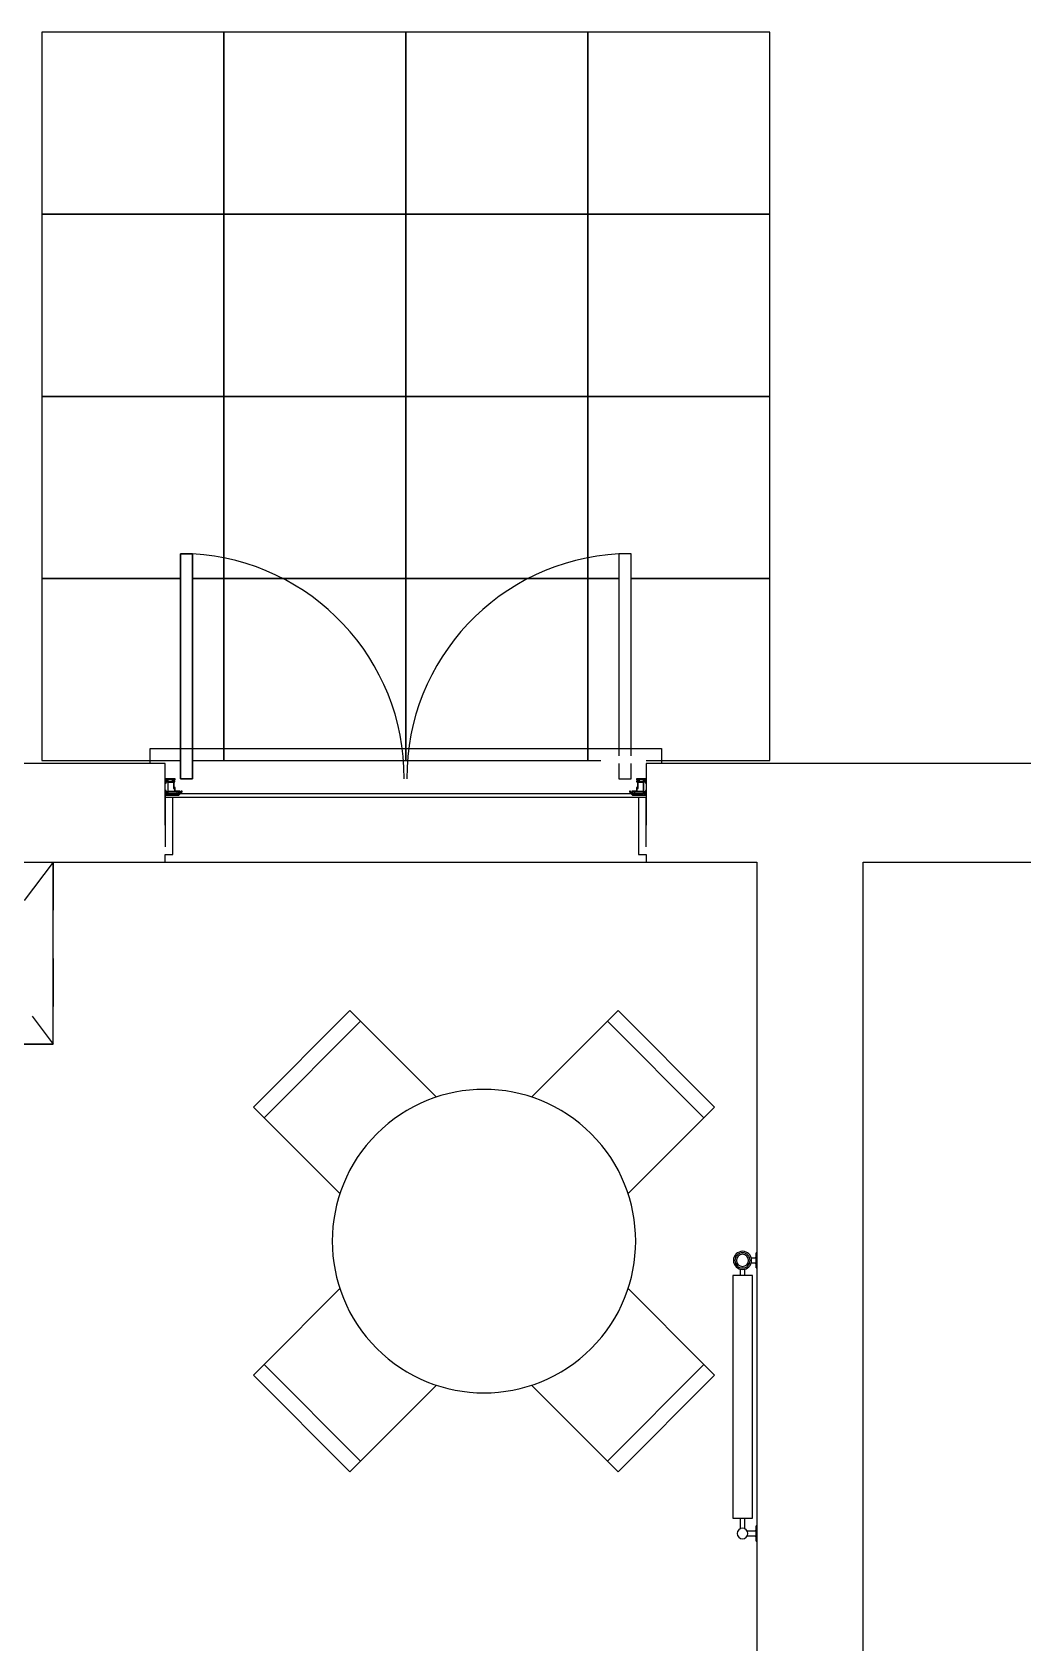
# Model space of a CAD drawing. Extents: x 16 to 12095, y 7 to 11460.
# Drawn here: x 2200 to 5491, y 6152 to 11460 of the extents above; entities that cross this region are included whole.
import ezdxf

# ---------------------------------------------------------------- set-up
doc = ezdxf.new("R2010")
doc.units = 0
doc.linetypes.add('DASH', pattern=[317.5, 158.75, -158.75])
for name, color, linetype in [('A-DETL-GENF', 92, 'CONTINUOUS'), ('A-DETL-GENF-HDLN', 1, 'DASH'), ('A-DOOR', 31, 'CONTINUOUS'), ('A-DOOR-FRAM', 31, 'CONTINUOUS'), ('A-DOOR-OPNG', 31, 'CONTINUOUS'), ('A-FLOR', 192, 'CONTINUOUS'), ('A-GENM', 13, 'CONTINUOUS'), ('A-WALL-1', 7, 'CONTINUOUS'), ('A-WALL-FNSH-1', 7, 'CONTINUOUS'), ('I-FURN', 30, 'CONTINUOUS'), ('P-SANR-FIXT', 6, 'CONTINUOUS')]:
    doc.layers.add(name, color=color, linetype=linetype)

msp = doc.modelspace()

# ---------------------------------------------------------------- linework, layer by layer
at = {"layer": 'A-DETL-GENF', "linetype": 'CONTINUOUS'}
msp.add_line((2831, 10259.9), (2831, 10859.9), dxfattribs=at)
at = {"layer": 'A-DETL-GENF-HDLN'}
for p, q in [((1818.5, 8724.9), (2268.5, 8724.9)), ((1818.5, 8724.9), (2268.5, 8124.9)), ((2268.5, 8724.9), (1818.5, 8124.9)), ((2268.5, 8724.9), (2268.5, 8124.9)), ((2268.5, 8124.9), (1818.5, 8124.9))]:
    msp.add_line(p, q, dxfattribs=at)
at = {"layer": 'A-DOOR'}
for p, q in [((2831, 11459.9), (2231, 11459.9)), ((2231, 11459.9), (2231, 10859.9)), ((3431, 11459.9), (2831, 11459.9)), ((2831, 11459.9), (2831, 10859.9)), ((2831, 10859.9), (2831, 11459.9)), ((3431, 10859.9), (3431, 11459.9)), ((4031, 11459.9), (3431, 11459.9)), ((3431, 11459.9), (3431, 10859.9)), ((4631, 11459.9), (4031, 11459.9)), ((4031, 11459.9), (4031, 10859.9)), ((4031, 10859.9), (4031, 11459.9)), ((4631, 10859.9), (4631, 11459.9)), ((2831, 10859.9), (2231, 10859.9)), ((2231, 10859.9), (2231, 10259.9)), ((2231, 10859.9), (2831, 10859.9)), ((2831, 10259.9), (2831, 10859.9)), ((3431, 10859.9), (2831, 10859.9)), ((2831, 10859.9), (2831, 10259.9)), ((2831, 10859.9), (3431, 10859.9)), ((3431, 10259.9), (3431, 10859.9)), ((4031, 10859.9), (3431, 10859.9)), ((3431, 10859.9), (3431, 10259.9)), ((3431, 10859.9), (4031, 10859.9)), ((4031, 10259.9), (4031, 10859.9)), ((4631, 10859.9), (4031, 10859.9)), ((4031, 10859.9), (4031, 10259.9)), ((4031, 10859.9), (4631, 10859.9)), ((4631, 10259.9), (4631, 10859.9)), ((2231, 10259.9), (2831, 10259.9)), ((2831, 10259.9), (2231, 10259.9)), ((2231, 10259.9), (2231, 9659.9)), ((2831, 10259.9), (3431, 10259.9)), ((3431, 10259.9), (2831, 10259.9)), ((2831, 10259.9), (2831, 9659.9)), ((2831, 9659.9), (2831, 10259.9)), ((3431, 9659.9), (3431, 10259.9)), ((3431, 10259.9), (4031, 10259.9)), ((4031, 10259.9), (3431, 10259.9)), ((3431, 10259.9), (3431, 9659.9)), ((4031, 10259.9), (4631, 10259.9)), ((4631, 10259.9), (4031, 10259.9)), ((4031, 10259.9), (4031, 9659.9)), ((4031, 9659.9), (4031, 10259.9)), ((4631, 9659.9), (4631, 10259.9)), ((2728.5, 9740.4), (2688.5, 9740.4)), ((2688.5, 9740.4), (2688.5, 8999.9)), ((2688.5, 9740.4), (2728.5, 9740.4)), ((2688.5, 8999.9), (2688.5, 9740.4)), ((2728.5, 8999.9), (2728.5, 9740.4)), ((2728.5, 9740.4), (2728.5, 8999.9)), ((4173.5, 9740.4), (4133.5, 9740.4)), ((4133.5, 9740.4), (4133.5, 9074.9)), ((4133.5, 9740.4), (4133.5, 9074.9)), ((4173.5, 9740.4), (4133.5, 9740.4)), ((4173.5, 9074.9), (4173.5, 9740.4)), ((4173.5, 9074.9), (4173.5, 9740.4)), ((2688.5, 9659.9), (2231, 9659.9)), ((2231, 9659.9), (2231, 9059.9)), ((2231, 9659.9), (2688.5, 9659.9)), ((2831, 9659.9), (2728.5, 9659.9)), ((2728.5, 9659.9), (2831, 9659.9)), ((3431, 9659.9), (2831, 9659.9)), ((2831, 9659.9), (2831, 9059.9)), ((2831, 9659.9), (3431, 9659.9)), ((2831, 9059.9), (2831, 9659.9)), ((3431, 9059.9), (3431, 9659.9)), ((4031, 9659.9), (3431, 9659.9)), ((3431, 9659.9), (3431, 9059.9)), ((3431, 9659.9), (4031, 9659.9)), ((4133.5, 9659.9), (4031, 9659.9)), ((4031, 9659.9), (4031, 9059.9)), ((4031, 9059.9), (4031, 9659.9)), ((4031, 9659.9), (4133.5, 9659.9)), ((4631, 9659.9), (4173.5, 9659.9)), ((4173.5, 9659.9), (4631, 9659.9)), ((4631, 9059.9), (4631, 9659.9)), ((2588.5, 9099.9), (4273.5, 9099.9)), ((2588.5, 9049.9), (2588.5, 9099.9)), ((4273.5, 9099.9), (4273.5, 9049.9)), ((2231, 9059.9), (2688.5, 9059.9)), ((2728.5, 9059.9), (2831, 9059.9)), ((2831, 9059.9), (3431, 9059.9)), ((3431, 9059.9), (4031, 9059.9)), ((4031, 9059.9), (4073.5, 9059.9)), ((4133.5, 9049.9), (4133.5, 8999.9)), ((4133.5, 9049.9), (4133.5, 8999.9)), ((4173.5, 8999.9), (4173.5, 9049.9)), ((4173.5, 8999.9), (4173.5, 9049.9)), ((4223.5, 9059.9), (4631, 9059.9)), ((2688.5, 8999.9), (2728.5, 8999.9)), ((2728.5, 8999.9), (2688.5, 8999.9)), ((4133.5, 8999.9), (4173.5, 8999.9)), ((4133.5, 8999.9), (4173.5, 8999.9)), ((2638.5, 8946.9), (2638.5, 8846.9)), ((2663.5, 8937.9), (2638.5, 8937.9)), ((2638.5, 8937.9), (2638.5, 8774.9)), ((2663.5, 8749.9), (2663.5, 8937.9)), ((4198.5, 8937.9), (2663.5, 8937.9)), ((4223.5, 8937.9), (4198.5, 8937.9)), ((4198.5, 8937.9), (4198.5, 8749.9)), ((4223.5, 8946.9), (4223.5, 8846.9)), ((4223.5, 8774.9), (4223.5, 8937.9)), ((2638.5, 8749.9), (2663.5, 8749.9)), ((2638.5, 8724.9), (4223.5, 8724.9)), ((4198.5, 8749.9), (4223.5, 8749.9))]:
    msp.add_line(p, q, dxfattribs=at)
at = {"layer": 'A-DOOR', "linetype": 'CONTINUOUS'}
for p, q in [((2831, 10859.9), (2831, 11459.9)), ((3431, 10859.9), (3431, 11459.9)), ((4031, 10859.9), (4031, 11459.9)), ((4631, 10859.9), (4631, 11459.9)), ((3431, 10259.9), (3431, 10859.9)), ((4031, 10259.9), (4031, 10859.9)), ((4631, 10259.9), (4631, 10859.9)), ((2831, 9659.9), (2831, 10259.9)), ((3431, 9659.9), (3431, 10259.9)), ((4031, 9659.9), (4031, 10259.9)), ((4631, 9659.9), (4631, 10259.9)), ((2831, 9059.9), (2831, 9659.9)), ((3431, 9059.9), (3431, 9659.9)), ((4031, 9059.9), (4031, 9659.9)), ((4631, 9059.9), (4631, 9659.9))]:
    msp.add_line(p, q, dxfattribs=at)
at = {"layer": 'A-DOOR'}
for centre, radius, start, end in [((2687.5, 9003.5), 738, 359.7165, 86.8146), ((4172.5, 9003.4), 738.1, 93.0297, 180.2702)]:
    msp.add_arc(centre, radius, start, end, dxfattribs=at)
at = {"layer": 'A-DOOR-FRAM'}
for p, q in [((2670.5, 8999.9), (2638.5, 8999.9)), ((2638.5, 8997.2), (2646.3, 8997.2)), ((2646.3, 8992), (2638.8, 8992)), ((2638.8, 8992), (2638.8, 8985.4)), ((2638.8, 8985.4), (2640.9, 8985.4)), ((2640.9, 8985.4), (2640.9, 8989.8)), ((2640.9, 8989.8), (2646.3, 8989.8)), ((2646.3, 8997.2), (2646.3, 8992)), ((2646.3, 8989.8), (2646.3, 8956.1)), ((2648.4, 8989.5), (2648.4, 8997.2)), ((2648.4, 8997.2), (2661, 8997.2)), ((2661, 8989.5), (2648.4, 8989.5)), ((2648.4, 8957.4), (2648.4, 8988.3)), ((2648.4, 8988.3), (2665.5, 8988.3)), ((2661, 8997.2), (2661, 8989.5)), ((2663, 8990.4), (2663, 8995.9)), ((2663, 8995.9), (2670.5, 8995.9)), ((2665, 8990.4), (2663, 8990.4)), ((2670, 8991.9), (2665, 8991.9)), ((2665, 8991.9), (2665, 8990.4)), ((2665.5, 8988.3), (2665.5, 8967.5)), ((2667.5, 8970.5), (2667.5, 8989.4)), ((2667.5, 8989.4), (2670, 8989.4)), ((2670.5, 8970.5), (2667.5, 8970.5)), ((2670, 8989.4), (2670, 8991.9)), ((2670.5, 8995.9), (2670.5, 8999.9)), ((2670.5, 8958.9), (2670.5, 8970.5)), ((4223.5, 8999.9), (4191.5, 8999.9)), ((4191.5, 8999.9), (4191.5, 8995.9)), ((4191.5, 8995.9), (4199, 8995.9)), ((4194.5, 8970.5), (4191.5, 8970.5)), ((4191.5, 8970.5), (4191.5, 8958.9)), ((4197, 8991.9), (4192, 8991.9)), ((4192, 8991.9), (4192, 8989.4)), ((4192, 8989.4), (4194.5, 8989.4)), ((4194.5, 8989.4), (4194.5, 8970.5)), ((4196.5, 8967.5), (4196.5, 8988.3)), ((4196.5, 8988.3), (4213.6, 8988.3)), ((4197, 8990.4), (4197, 8991.9)), ((4199, 8990.4), (4197, 8990.4)), ((4199, 8995.9), (4199, 8990.4)), ((4201, 8989.5), (4201, 8997.2)), ((4201, 8997.2), (4213.6, 8997.2)), ((4213.6, 8989.5), (4201, 8989.5)), ((4213.6, 8997.2), (4213.6, 8989.5)), ((4213.6, 8988.3), (4213.6, 8957.4)), ((4215.7, 8992), (4215.7, 8997.2)), ((4215.7, 8997.2), (4223.5, 8997.2)), ((4223.2, 8992), (4215.7, 8992)), ((4215.7, 8956.1), (4215.7, 8989.8)), ((4215.7, 8989.8), (4221.1, 8989.8)), ((4221.1, 8989.8), (4221.1, 8985.4)), ((4221.1, 8985.4), (4223.2, 8985.4)), ((4223.2, 8985.4), (4223.2, 8992)), ((2646.3, 8948.7), (2638.5, 8948.7)), ((2638.5, 8945.9), (2683.4, 8945.9)), ((2640.9, 8960.4), (2638.8, 8960.4)), ((2638.8, 8960.4), (2638.8, 8953.9)), ((2638.8, 8953.9), (2646.3, 8953.9)), ((2640.9, 8956.1), (2640.9, 8960.4)), ((2646.3, 8956.1), (2640.9, 8956.1)), ((2646.3, 8953.9), (2646.3, 8948.7)), ((2668.5, 8957.4), (2648.4, 8957.4)), ((2648.4, 8948.6), (2648.4, 8956.2)), ((2648.4, 8956.2), (2676.5, 8956.2)), ((2676.5, 8948.6), (2648.4, 8948.6)), ((2665.5, 8967.5), (2668.5, 8967.5)), ((2668.5, 8967.5), (2668.5, 8957.4)), ((2686.3, 8958.9), (2670.5, 8958.9)), ((2676.5, 8956.2), (2676.5, 8948.6)), ((2677.5, 8948.6), (2677.5, 8956.2)), ((2677.5, 8956.2), (2682.3, 8956.2)), ((2682.6, 8948.6), (2677.5, 8948.6)), ((2682.3, 8956.2), (2682.3, 8952.4)), ((2682.3, 8952.4), (2686.4, 8952.4)), ((2686.4, 8952.4), (2682.6, 8948.6)), ((2683.4, 8945.9), (2693.5, 8956)), ((2684.3, 8954.3), (2684.3, 8957.4)), ((2684.3, 8957.4), (2686.3, 8957.4)), ((2689.1, 8954.3), (2684.3, 8954.3)), ((2686.3, 8957.4), (2686.3, 8958.9)), ((2690, 8955.2), (2689.1, 8954.3)), ((2693.5, 8958.9), (2690, 8958.9)), ((2690, 8958.9), (2690, 8955.2)), ((2693.5, 8956), (2693.5, 8958.9)), ((4172, 8958.9), (4168.5, 8958.9)), ((4168.5, 8958.9), (4168.5, 8956)), ((4168.5, 8956), (4178.7, 8945.9)), ((4172, 8955.2), (4172, 8958.9)), ((4172.9, 8954.3), (4172, 8955.2)), ((4177.7, 8954.3), (4172.9, 8954.3)), ((4179.4, 8948.6), (4175.6, 8952.4)), ((4175.6, 8952.4), (4179.7, 8952.4)), ((4191.5, 8958.9), (4175.8, 8958.9)), ((4175.8, 8958.9), (4175.8, 8957.4)), ((4175.8, 8957.4), (4177.7, 8957.4)), ((4177.7, 8957.4), (4177.7, 8954.3)), ((4178.7, 8945.9), (4223.5, 8945.9)), ((4184.5, 8948.6), (4179.4, 8948.6)), ((4179.7, 8952.4), (4179.7, 8956.2)), ((4179.7, 8956.2), (4184.5, 8956.2)), ((4184.5, 8956.2), (4184.5, 8948.6)), ((4185.5, 8948.6), (4185.5, 8956.2)), ((4185.5, 8956.2), (4213.6, 8956.2)), ((4213.6, 8948.6), (4185.5, 8948.6)), ((4193.5, 8967.5), (4196.5, 8967.5)), ((4193.5, 8957.4), (4193.5, 8967.5)), ((4213.6, 8957.4), (4193.5, 8957.4)), ((4213.6, 8956.2), (4213.6, 8948.6)), ((4221.1, 8956.1), (4215.7, 8956.1)), ((4215.7, 8948.7), (4215.7, 8953.9)), ((4215.7, 8953.9), (4223.2, 8953.9)), ((4223.5, 8948.7), (4215.7, 8948.7)), ((4223.2, 8960.4), (4221.1, 8960.4)), ((4221.1, 8960.4), (4221.1, 8956.1)), ((4223.2, 8953.9), (4223.2, 8960.4))]:
    msp.add_line(p, q, dxfattribs=at)
at = {"layer": 'A-DOOR-OPNG'}
for p, q in [((2638.5, 8846.9), (2638.5, 8946.9)), ((4223.5, 8946.9), (4223.5, 8846.9))]:
    msp.add_line(p, q, dxfattribs=at)
at = {"layer": 'A-FLOR'}
for p, q in [((2646.3, 8949.9), (2638.5, 8949.9)), ((2676.5, 8949.9), (2648.4, 8949.9)), ((2683.9, 8949.9), (2677.5, 8949.9)), ((4174.7, 8949.9), (2687.4, 8949.9)), ((4184.5, 8949.9), (4178.1, 8949.9)), ((4213.6, 8949.9), (4185.5, 8949.9)), ((4223.5, 8949.9), (4215.7, 8949.9))]:
    msp.add_line(p, q, dxfattribs=at)
at = {"layer": 'A-GENM'}
for p, q in [((2268.5, 8124.9), (2268.5, 8724.9)), ((2168.5, 8124.9), (2268.5, 8124.9))]:
    msp.add_line(p, q, dxfattribs=at)
at = {"layer": 'A-WALL-1'}
for p, q in [((2638.5, 8946.9), (2638.5, 8949.9)), ((4223.5, 8949.9), (4223.5, 8946.9))]:
    msp.add_line(p, q, dxfattribs=at)
at = {"layer": 'A-WALL-FNSH-1'}
for p, q in [((2638.5, 9049.9), (2073.5, 9049.9)), ((2638.5, 8949.9), (2638.5, 9049.9)), ((5491, 9049.9), (4223.5, 9049.9)), ((4223.5, 9049.9), (4223.5, 8949.9)), ((2073.5, 8724.9), (2638.5, 8724.9)), ((2638.5, 8724.9), (2638.5, 8749.9)), ((4223.5, 8749.9), (4223.5, 8724.9)), ((4223.5, 8724.9), (4588.5, 8724.9)), ((4588.5, 8724.9), (4588.5, 5199.4)), ((4938.5, 8724.9), (5491, 8724.9)), ((4938.5, 384.9), (4938.5, 8724.9))]:
    msp.add_line(p, q, dxfattribs=at)
at = {"layer": 'I-FURN'}
for p, q in [((3246.8, 8236), (2928.6, 7917.8)), ((3282.2, 8200.7), (3246.8, 8236)), ((4130.7, 8236), (4095.4, 8200.7)), ((4448.9, 7917.8), (4130.7, 8236)), ((2964, 7882.5), (3282.2, 8200.7)), ((3532.3, 7950.6), (3282.2, 8200.7)), ((4095.4, 8200.7), (3845.3, 7950.6)), ((4095.4, 8200.7), (4413.6, 7882.5)), ((2928.6, 7917.8), (2964, 7882.5)), ((4413.6, 7882.5), (4448.9, 7917.8)), ((2964, 7882.5), (3214.1, 7632.4)), ((4163.5, 7632.4), (4413.6, 7882.5)), ((3214.1, 7319.4), (2964, 7069.3)), ((4413.6, 7069.3), (4163.5, 7319.4)), ((2964, 7069.3), (2928.6, 7033.9)), ((3282.2, 6751.1), (2964, 7069.3)), ((4413.6, 7069.3), (4095.4, 6751.1)), ((4448.9, 7033.9), (4413.6, 7069.3)), ((2928.6, 7033.9), (3246.8, 6715.7)), ((4130.7, 6715.7), (4448.9, 7033.9)), ((3282.2, 6751.1), (3532.3, 7001.2)), ((3845.3, 7001.2), (4095.4, 6751.1)), ((3246.8, 6715.7), (3282.2, 6751.1)), ((4095.4, 6751.1), (4130.7, 6715.7))]:
    msp.add_line(p, q, dxfattribs=at)
for start, end in [(315, 135), (135, 315)]:
    msp.add_arc((3688.8, 7475.9), 500, start, end, dxfattribs=at)
at = {"layer": 'P-SANR-FIXT'}
for p, q in [((4586, 7437.4), (4583.5, 7419.9)), ((4588.5, 7437.4), (4586, 7437.4)), ((4586, 7387.4), (4586, 7437.4)), ((4533.5, 7384.4), (4533.5, 7362.4)), ((4548.5, 7362.4), (4548.5, 7384.4)), ((4584, 7419.9), (4569.5, 7419.9)), ((4569.5, 7404.9), (4584, 7404.9)), ((4583.5, 7404.9), (4586, 7387.4)), ((4586, 7387.4), (4588.5, 7387.4)), ((4508.5, 7362.4), (4508.5, 6562.4)), ((4573.5, 7362.4), (4508.5, 7362.4)), ((4573.5, 6562.4), (4573.5, 7362.4)), ((4508.5, 6562.4), (4573.5, 6562.4)), ((4533.5, 6562.4), (4533.5, 6526.8)), ((4548.5, 6526.8), (4548.5, 6562.4)), ((4586, 6537.4), (4583.5, 6519.9)), ((4588.5, 6537.4), (4586, 6537.4)), ((4586, 6487.4), (4586, 6537.4)), ((4584, 6519.9), (4555.4, 6519.9)), ((4555.4, 6504.9), (4584, 6504.9)), ((4583.5, 6504.9), (4586, 6487.4)), ((4586, 6487.4), (4588.5, 6487.4))]:
    msp.add_line(p, q, dxfattribs=at)
for centre, radius, start, end in [((4541, 7412.4), 30, 90, 270), ((4541, 7412.4), 25, 90, 270), ((4541, 7412.4), 20, 90, 270), ((4541, 7412.4), 30, 270, 90), ((4541, 7412.4), 25, 270, 90), ((4541, 7412.4), 20, 270, 90), ((4541, 6512.4), 17.5, 90, 270), ((4541, 6512.4), 17.5, 270, 90)]:
    msp.add_arc(centre, radius, start, end, dxfattribs=at)

doc.saveas('drawing.dxf')
